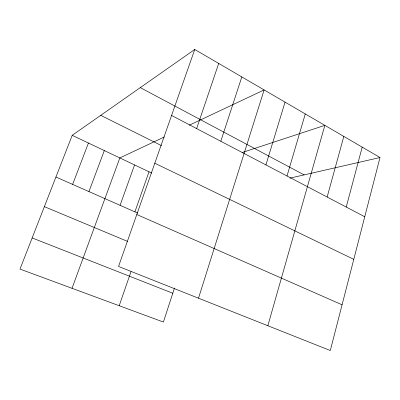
<?xml version="1.0" encoding="UTF-8"?>
<svg xmlns="http://www.w3.org/2000/svg" width="400" height="400" viewBox="0 0 400 400"><rect width="100%" height="100%" fill="white"/><g stroke="black" fill="none" stroke-linecap="round" stroke-linejoin="round"><path stroke-width="0.6" d="M380 157.52L330.3 350.535L118.545 266.455L194.745 49.465L380 157.52L289.915 178.145M346.245 207.05L362.19 147.135M327.145 197.035L343.82 136.415M267.85 325.74L324.855 125.355L242.19 152.525M287.015 175.99L305.275 113.935M265.92 164.925L285.04 102.13M198.5 298.205L264.12 89.93L189.245 125.215M220.805 141.265L241.815 76.92M174.5 287.98L163.4 322.045L20 269.09L72.21 135.325L194.745 49.465M196.645 128.595L218.705 63.44M119.205 305.725L131 271.575M134.895 211.855L149.01 171.79M120.065 205.315L134.575 164.935M72.035 288.305L119.83 157.935L164.32 136.965M88.95 191.59L104.31 150.565M72.63 184.39L88.44 143.03M32.16 237.94L172.79 293.235M44.37 206.645L127.73 241.46M55.935 177.025L137.69 213.085M136.785 214.515L342.075 304.795M72.21 135.325L151.73 173.08M154.8 163.215L353.78 259.34M100.725 115.34L161.575 145.665M171.575 115.445L364.75 216.755M140.29 87.62L304.12 174.89"/></g></svg>
